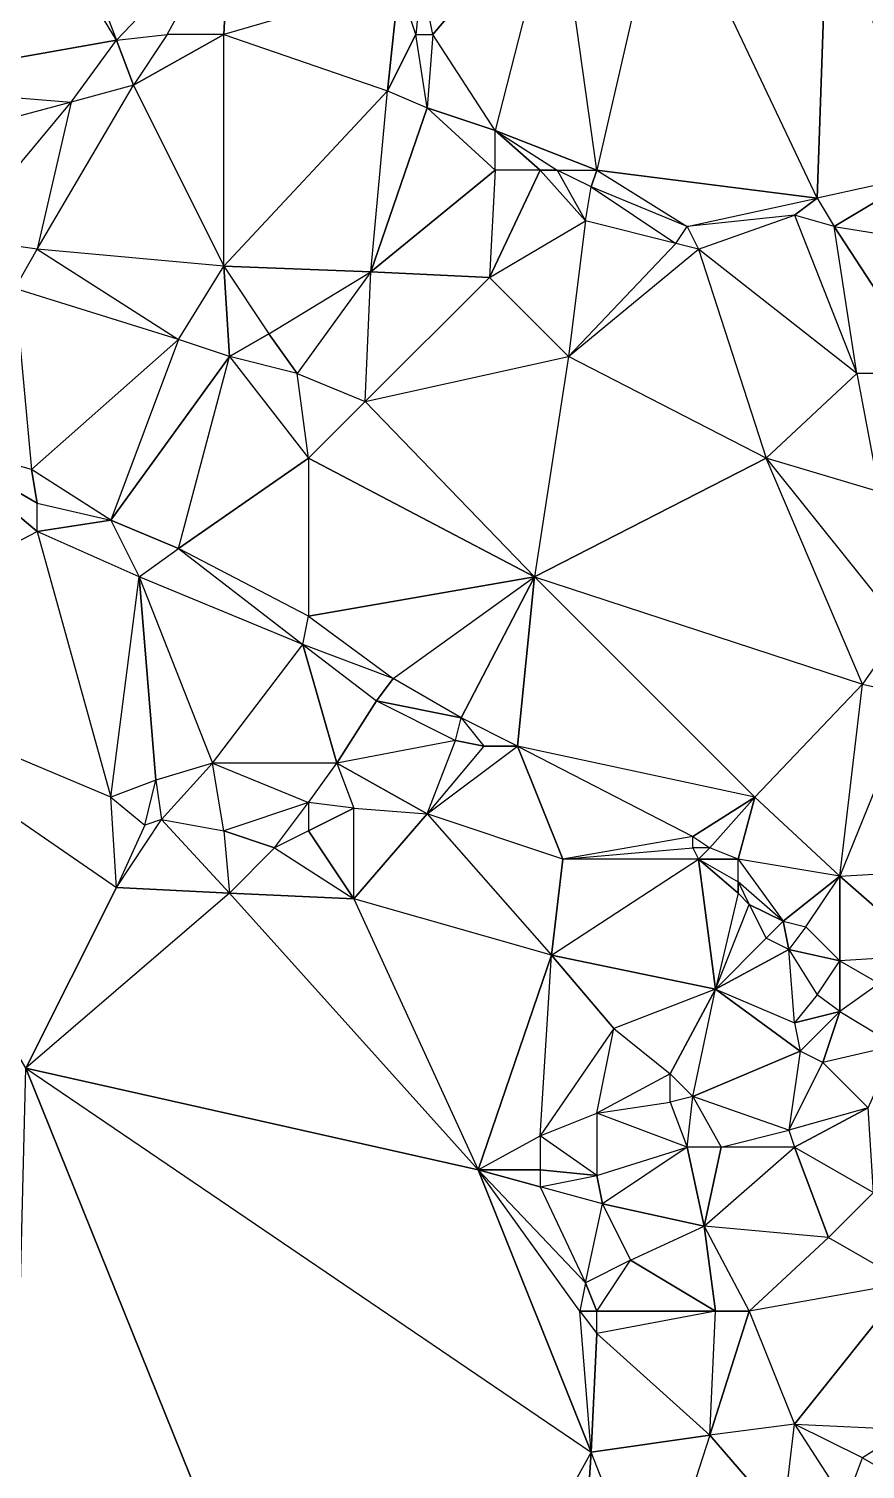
# Model space of a CAD drawing. Header units: millimetres. Extents: x 177476 to 180258, y 742892 to 746240.
# Drawn here: x 179350 to 179794, y 743842 to 744608 of the extents above; entities that cross this region are included whole.
import ezdxf

# ---------------------------------------------------------------- set-up
doc = ezdxf.new("R2010")
doc.units = ezdxf.units.MM
doc.layers.add('face', color=7, linetype='Continuous')

msp = doc.modelspace()

# ---------------------------------------------------------------- linework, layer by layer
at = {"layer": 'face'}
for points in [[(179345.5, 744733.5, 238.03), (179396.5, 744601.5, 237.56), (179321.5, 744724.5, 242.1), (179345.5, 744733.5, 238.03)], [(179456.5, 744664.5, 235.77), (179345.5, 744733.5, 238.03), (179396.5, 744601.5, 237.56), (179456.5, 744664.5, 235.77)], [(179396.5, 744601.5, 237.56), (179321.5, 744724.5, 242.1), (179261.5, 744577.5, 237.21), (179396.5, 744601.5, 237.56)], [(179774.5, 744691.5, 233.45), (179768.5, 744517.5, 226.24), (179687.5, 744688.5, 233.83), (179774.5, 744691.5, 233.45)], [(179774.5, 744691.5, 233.45), (179822.5, 744529.5, 225.35), (179768.5, 744517.5, 226.24), (179774.5, 744691.5, 233.45)], [(179774.5, 744691.5, 233.45), (179963.5, 744613.5, 225.98), (179822.5, 744529.5, 225.35), (179774.5, 744691.5, 233.45)], [(179630.5, 744682.5, 228), (179564.5, 744604.5, 226.11), (179558.5, 744634.5, 226.1), (179630.5, 744682.5, 228)], [(179630.5, 744682.5, 228), (179597.5, 744553.5, 226.21), (179564.5, 744604.5, 226.11), (179630.5, 744682.5, 228)], [(179651.5, 744532.5, 226.1), (179630.5, 744682.5, 228), (179597.5, 744553.5, 226.21), (179651.5, 744532.5, 226.1)], [(179687.5, 744688.5, 233.83), (179651.5, 744532.5, 226.1), (179630.5, 744682.5, 228), (179687.5, 744688.5, 233.83)], [(179768.5, 744517.5, 226.24), (179687.5, 744688.5, 233.83), (179651.5, 744532.5, 226.1), (179768.5, 744517.5, 226.24)], [(179456.5, 744664.5, 235.77), (179396.5, 744601.5, 237.56), (179423.5, 744604.5, 230.99), (179456.5, 744664.5, 235.77)], [(179456.5, 744664.5, 235.77), (179453.5, 744604.5, 230.5), (179423.5, 744604.5, 230.99), (179456.5, 744664.5, 235.77)], [(179456.5, 744664.5, 235.77), (179546.5, 744631.5, 231.14), (179453.5, 744604.5, 230.5), (179456.5, 744664.5, 235.77)], [(179546.5, 744631.5, 231.14), (179453.5, 744604.5, 230.5), (179540.5, 744574.5, 230.9), (179546.5, 744631.5, 231.14)], [(179555.5, 744604.5, 232.36), (179546.5, 744631.5, 231.14), (179540.5, 744574.5, 230.9), (179555.5, 744604.5, 232.36)], [(179558.5, 744634.5, 226.1), (179555.5, 744604.5, 232.36), (179546.5, 744631.5, 231.14), (179558.5, 744634.5, 226.1)], [(179564.5, 744604.5, 226.11), (179558.5, 744634.5, 226.1), (179555.5, 744604.5, 232.36), (179564.5, 744604.5, 226.11)], [(179396.5, 744601.5, 237.56), (179261.5, 744577.5, 237.21), (179372.5, 744568.5, 234.75), (179396.5, 744601.5, 237.56)], [(179396.5, 744601.5, 237.56), (179405.5, 744577.5, 231.16), (179372.5, 744568.5, 234.75), (179396.5, 744601.5, 237.56)], [(179396.5, 744601.5, 237.56), (179423.5, 744604.5, 230.99), (179405.5, 744577.5, 231.16), (179396.5, 744601.5, 237.56)], [(179453.5, 744604.5, 230.5), (179423.5, 744604.5, 230.99), (179405.5, 744577.5, 231.16), (179453.5, 744604.5, 230.5)], [(179453.5, 744604.5, 230.5), (179405.5, 744577.5, 231.16), (179453.5, 744481.5, 230.7), (179453.5, 744604.5, 230.5)], [(179453.5, 744604.5, 230.5), (179540.5, 744574.5, 230.9), (179453.5, 744481.5, 230.7), (179453.5, 744604.5, 230.5)], [(179561.5, 744565.5, 235.2), (179555.5, 744604.5, 232.36), (179540.5, 744574.5, 230.9), (179561.5, 744565.5, 235.2)], [(179564.5, 744604.5, 226.11), (179561.5, 744565.5, 235.2), (179555.5, 744604.5, 232.36), (179564.5, 744604.5, 226.11)], [(179597.5, 744553.5, 226.21), (179564.5, 744604.5, 226.11), (179561.5, 744565.5, 235.2), (179597.5, 744553.5, 226.21)], [(179261.5, 744577.5, 237.21), (179372.5, 744568.5, 234.75), (179282.5, 744544.5, 232.1), (179261.5, 744577.5, 237.21)], [(179405.5, 744577.5, 231.16), (179372.5, 744568.5, 234.75), (179354.5, 744490.5, 230.6), (179405.5, 744577.5, 231.16)], [(179405.5, 744577.5, 231.16), (179453.5, 744481.5, 230.7), (179354.5, 744490.5, 230.6), (179405.5, 744577.5, 231.16)], [(179531.5, 744478.5, 230.74), (179540.5, 744574.5, 230.9), (179453.5, 744481.5, 230.7), (179531.5, 744478.5, 230.74)], [(179561.5, 744565.5, 235.2), (179531.5, 744478.5, 230.74), (179540.5, 744574.5, 230.9), (179561.5, 744565.5, 235.2)], [(179372.5, 744568.5, 234.75), (179282.5, 744544.5, 232.1), (179312.5, 744496.5, 232.38), (179372.5, 744568.5, 234.75)], [(179372.5, 744568.5, 234.75), (179354.5, 744490.5, 230.6), (179312.5, 744496.5, 232.38), (179372.5, 744568.5, 234.75)], [(179561.5, 744565.5, 235.2), (179597.5, 744532.5, 239.2), (179531.5, 744478.5, 230.74), (179561.5, 744565.5, 235.2)], [(179597.5, 744553.5, 226.21), (179561.5, 744565.5, 235.2), (179597.5, 744532.5, 239.2), (179597.5, 744553.5, 226.21)], [(179651.5, 744532.5, 226.1), (179597.5, 744553.5, 226.21), (179630.5, 744532.5, 226.28), (179651.5, 744532.5, 226.1)], [(179597.5, 744553.5, 226.21), (179630.5, 744532.5, 226.28), (179621.5, 744532.5, 235.43), (179597.5, 744553.5, 226.21)], [(179597.5, 744553.5, 226.21), (179621.5, 744532.5, 235.43), (179597.5, 744532.5, 239.2), (179597.5, 744553.5, 226.21)], [(179597.5, 744532.5, 239.2), (179594.5, 744475.5, 239.43), (179531.5, 744478.5, 230.74), (179597.5, 744532.5, 239.2)], [(179645.5, 744505.5, 238.65), (179621.5, 744532.5, 235.43), (179594.5, 744475.5, 239.43), (179645.5, 744505.5, 238.65)], [(179621.5, 744532.5, 235.43), (179597.5, 744532.5, 239.2), (179594.5, 744475.5, 239.43), (179621.5, 744532.5, 235.43)], [(179630.5, 744532.5, 226.28), (179645.5, 744505.5, 238.65), (179621.5, 744532.5, 235.43), (179630.5, 744532.5, 226.28)], [(179651.5, 744532.5, 226.1), (179648.5, 744523.5, 226.1), (179630.5, 744532.5, 226.28), (179651.5, 744532.5, 226.1)], [(179648.5, 744523.5, 226.1), (179630.5, 744532.5, 226.28), (179645.5, 744505.5, 238.65), (179648.5, 744523.5, 226.1)], [(179651.5, 744532.5, 226.1), (179699.5, 744502.5, 226.77), (179648.5, 744523.5, 226.1), (179651.5, 744532.5, 226.1)], [(179768.5, 744517.5, 226.24), (179651.5, 744532.5, 226.1), (179699.5, 744502.5, 226.77), (179768.5, 744517.5, 226.24)], [(179822.5, 744529.5, 225.35), (179768.5, 744517.5, 226.24), (179777.5, 744502.5, 230.37), (179822.5, 744529.5, 225.35)], [(179822.5, 744529.5, 225.35), (179777.5, 744502.5, 230.37), (179852.5, 744490.5, 229.6), (179822.5, 744529.5, 225.35)], [(179648.5, 744523.5, 226.1), (179693.5, 744493.5, 238.08), (179645.5, 744505.5, 238.65), (179648.5, 744523.5, 226.1)], [(179699.5, 744502.5, 226.77), (179648.5, 744523.5, 226.1), (179693.5, 744493.5, 238.08), (179699.5, 744502.5, 226.77)], [(179768.5, 744517.5, 226.24), (179756.5, 744508.5, 233.43), (179699.5, 744502.5, 226.77), (179768.5, 744517.5, 226.24)], [(179768.5, 744517.5, 226.24), (179777.5, 744502.5, 230.37), (179756.5, 744508.5, 233.43), (179768.5, 744517.5, 226.24)], [(179756.5, 744508.5, 233.43), (179699.5, 744502.5, 226.77), (179705.5, 744490.5, 238.22), (179756.5, 744508.5, 233.43)], [(179756.5, 744508.5, 233.43), (179789.5, 744424.5, 232.76), (179705.5, 744490.5, 238.22), (179756.5, 744508.5, 233.43)], [(179777.5, 744502.5, 230.37), (179756.5, 744508.5, 233.43), (179789.5, 744424.5, 232.76), (179777.5, 744502.5, 230.37)], [(179645.5, 744505.5, 238.65), (179636.5, 744433.5, 238.38), (179594.5, 744475.5, 239.43), (179645.5, 744505.5, 238.65)], [(179693.5, 744493.5, 238.08), (179645.5, 744505.5, 238.65), (179636.5, 744433.5, 238.38), (179693.5, 744493.5, 238.08)], [(179699.5, 744502.5, 226.77), (179705.5, 744490.5, 238.22), (179693.5, 744493.5, 238.08), (179699.5, 744502.5, 226.77)], [(179777.5, 744502.5, 230.37), (179852.5, 744490.5, 229.6), (179828.5, 744424.5, 225.94), (179777.5, 744502.5, 230.37)], [(179777.5, 744502.5, 230.37), (179828.5, 744424.5, 225.94), (179789.5, 744424.5, 232.76), (179777.5, 744502.5, 230.37)], [(179354.5, 744490.5, 230.6), (179312.5, 744496.5, 232.38), (179342.5, 744469.5, 226), (179354.5, 744490.5, 230.6)], [(179354.5, 744490.5, 230.6), (179429.5, 744442.5, 229.19), (179342.5, 744469.5, 226), (179354.5, 744490.5, 230.6)], [(179453.5, 744481.5, 230.7), (179354.5, 744490.5, 230.6), (179429.5, 744442.5, 229.19), (179453.5, 744481.5, 230.7)], [(179705.5, 744490.5, 238.22), (179693.5, 744493.5, 238.08), (179636.5, 744433.5, 238.38), (179705.5, 744490.5, 238.22)], [(179705.5, 744490.5, 238.22), (179741.5, 744379.5, 231.47), (179636.5, 744433.5, 238.38), (179705.5, 744490.5, 238.22)], [(179789.5, 744424.5, 232.76), (179705.5, 744490.5, 238.22), (179741.5, 744379.5, 231.47), (179789.5, 744424.5, 232.76)], [(179453.5, 744481.5, 230.7), (179456.5, 744433.5, 226), (179429.5, 744442.5, 229.19), (179453.5, 744481.5, 230.7)], [(179531.5, 744478.5, 230.74), (179453.5, 744481.5, 230.7), (179477.5, 744445.5, 229.51), (179531.5, 744478.5, 230.74)], [(179453.5, 744481.5, 230.7), (179477.5, 744445.5, 229.51), (179456.5, 744433.5, 226), (179453.5, 744481.5, 230.7)], [(179531.5, 744478.5, 230.74), (179492.5, 744424.5, 234.18), (179477.5, 744445.5, 229.51), (179531.5, 744478.5, 230.74)], [(179528.5, 744409.5, 233.56), (179531.5, 744478.5, 230.74), (179492.5, 744424.5, 234.18), (179528.5, 744409.5, 233.56)], [(179594.5, 744475.5, 239.43), (179528.5, 744409.5, 233.56), (179531.5, 744478.5, 230.74), (179594.5, 744475.5, 239.43)], [(179636.5, 744433.5, 238.38), (179594.5, 744475.5, 239.43), (179528.5, 744409.5, 233.56), (179636.5, 744433.5, 238.38)], [(179342.5, 744469.5, 226), (179351.5, 744373.5, 226), (179297.5, 744388.5, 228.76), (179342.5, 744469.5, 226)], [(179429.5, 744442.5, 229.19), (179342.5, 744469.5, 226), (179351.5, 744373.5, 226), (179429.5, 744442.5, 229.19)], [(179492.5, 744424.5, 234.18), (179456.5, 744433.5, 226), (179477.5, 744445.5, 229.51), (179492.5, 744424.5, 234.18)], [(179429.5, 744442.5, 229.19), (179393.5, 744346.5, 226), (179351.5, 744373.5, 226), (179429.5, 744442.5, 229.19)], [(179456.5, 744433.5, 226), (179429.5, 744442.5, 229.19), (179393.5, 744346.5, 226), (179456.5, 744433.5, 226)], [(179429.5, 744331.5, 226), (179456.5, 744433.5, 226), (179393.5, 744346.5, 226), (179429.5, 744331.5, 226)], [(179498.5, 744379.5, 226), (179429.5, 744331.5, 226), (179456.5, 744433.5, 226), (179498.5, 744379.5, 226)], [(179498.5, 744379.5, 226), (179492.5, 744424.5, 234.18), (179456.5, 744433.5, 226), (179498.5, 744379.5, 226)], [(179636.5, 744433.5, 238.38), (179618.5, 744316.5, 226), (179528.5, 744409.5, 233.56), (179636.5, 744433.5, 238.38)], [(179741.5, 744379.5, 231.47), (179636.5, 744433.5, 238.38), (179618.5, 744316.5, 226), (179741.5, 744379.5, 231.47)], [(179528.5, 744409.5, 233.56), (179498.5, 744379.5, 226), (179492.5, 744424.5, 234.18), (179528.5, 744409.5, 233.56)], [(179789.5, 744424.5, 232.76), (179801.5, 744361.5, 225.99), (179741.5, 744379.5, 231.47), (179789.5, 744424.5, 232.76)], [(179828.5, 744424.5, 225.94), (179789.5, 744424.5, 232.76), (179801.5, 744361.5, 225.99), (179828.5, 744424.5, 225.94)], [(179618.5, 744316.5, 226), (179528.5, 744409.5, 233.56), (179498.5, 744379.5, 226), (179618.5, 744316.5, 226)], [(179354.5, 744340.5, 234.44), (179297.5, 744388.5, 228.76), (179222.5, 744271.5, 236.4), (179354.5, 744340.5, 234.44)], [(179351.5, 744373.5, 226), (179297.5, 744388.5, 228.76), (179354.5, 744355.5, 233.37), (179351.5, 744373.5, 226)], [(179354.5, 744340.5, 234.44), (179354.5, 744355.5, 233.37), (179297.5, 744388.5, 228.76), (179354.5, 744340.5, 234.44)], [(179498.5, 744379.5, 226), (179498.5, 744295.5, 226), (179429.5, 744331.5, 226), (179498.5, 744379.5, 226)], [(179618.5, 744316.5, 226), (179498.5, 744379.5, 226), (179498.5, 744295.5, 226), (179618.5, 744316.5, 226)], [(179741.5, 744379.5, 231.47), (179618.5, 744316.5, 226), (179792.5, 744259.5, 231.21), (179741.5, 744379.5, 231.47)], [(179801.5, 744361.5, 225.99), (179741.5, 744379.5, 231.47), (179813.5, 744289.5, 226.05), (179801.5, 744361.5, 225.99)], [(179741.5, 744379.5, 231.47), (179813.5, 744289.5, 226.05), (179792.5, 744259.5, 231.21), (179741.5, 744379.5, 231.47)], [(179393.5, 744346.5, 226), (179351.5, 744373.5, 226), (179354.5, 744355.5, 233.37), (179393.5, 744346.5, 226)], [(179393.5, 744346.5, 226), (179354.5, 744340.5, 234.44), (179354.5, 744355.5, 233.37), (179393.5, 744346.5, 226)], [(179393.5, 744346.5, 226), (179408.5, 744316.5, 233.75), (179354.5, 744340.5, 234.44), (179393.5, 744346.5, 226)], [(179429.5, 744331.5, 226), (179393.5, 744346.5, 226), (179408.5, 744316.5, 233.75), (179429.5, 744331.5, 226)], [(179354.5, 744340.5, 234.44), (179393.5, 744199.5, 233.66), (179222.5, 744271.5, 236.4), (179354.5, 744340.5, 234.44)], [(179408.5, 744316.5, 233.75), (179354.5, 744340.5, 234.44), (179393.5, 744199.5, 233.66), (179408.5, 744316.5, 233.75)], [(179429.5, 744331.5, 226), (179495.5, 744280.5, 233.12), (179408.5, 744316.5, 233.75), (179429.5, 744331.5, 226)], [(179498.5, 744295.5, 226), (179429.5, 744331.5, 226), (179495.5, 744280.5, 233.12), (179498.5, 744295.5, 226)], [(179408.5, 744316.5, 233.75), (179417.5, 744208.5, 241.59), (179393.5, 744199.5, 233.66), (179408.5, 744316.5, 233.75)], [(179495.5, 744280.5, 233.12), (179408.5, 744316.5, 233.75), (179447.5, 744217.5, 241.57), (179495.5, 744280.5, 233.12)], [(179408.5, 744316.5, 233.75), (179447.5, 744217.5, 241.57), (179417.5, 744208.5, 241.59), (179408.5, 744316.5, 233.75)], [(179618.5, 744316.5, 226), (179498.5, 744295.5, 226), (179543.5, 744262.5, 226), (179618.5, 744316.5, 226)], [(179618.5, 744316.5, 226), (179579.5, 744241.5, 226.06), (179543.5, 744262.5, 226), (179618.5, 744316.5, 226)], [(179618.5, 744316.5, 226), (179609.5, 744226.5, 229.12), (179579.5, 744241.5, 226.06), (179618.5, 744316.5, 226)], [(179618.5, 744316.5, 226), (179735.5, 744199.5, 226), (179609.5, 744226.5, 229.12), (179618.5, 744316.5, 226)], [(179618.5, 744316.5, 226), (179792.5, 744259.5, 231.21), (179735.5, 744199.5, 226), (179618.5, 744316.5, 226)], [(179498.5, 744295.5, 226), (179543.5, 744262.5, 226), (179495.5, 744280.5, 233.12), (179498.5, 744295.5, 226)], [(179813.5, 744289.5, 226.05), (179792.5, 744259.5, 231.21), (179819.5, 744253.5, 231.71), (179813.5, 744289.5, 226.05)], [(179495.5, 744280.5, 233.12), (179513.5, 744217.5, 234), (179447.5, 744217.5, 241.57), (179495.5, 744280.5, 233.12)], [(179543.5, 744262.5, 226), (179495.5, 744280.5, 233.12), (179534.5, 744250.5, 232.91), (179543.5, 744262.5, 226)], [(179495.5, 744280.5, 233.12), (179534.5, 744250.5, 232.91), (179513.5, 744217.5, 234), (179495.5, 744280.5, 233.12)], [(179393.5, 744199.5, 233.66), (179222.5, 744271.5, 236.4), (179396.5, 744151.5, 233.03), (179393.5, 744199.5, 233.66)], [(179222.5, 744271.5, 236.4), (179396.5, 744151.5, 233.03), (179348.5, 744055.5, 231.78), (179222.5, 744271.5, 236.4)], [(179579.5, 744241.5, 226.06), (179543.5, 744262.5, 226), (179534.5, 744250.5, 232.91), (179579.5, 744241.5, 226.06)], [(179792.5, 744259.5, 231.21), (179735.5, 744199.5, 226), (179780.5, 744157.5, 226), (179792.5, 744259.5, 231.21)], [(179792.5, 744259.5, 231.21), (179819.5, 744253.5, 231.71), (179780.5, 744157.5, 226), (179792.5, 744259.5, 231.21)], [(179819.5, 744253.5, 231.71), (179780.5, 744157.5, 226), (179831.5, 744160.5, 230.42), (179819.5, 744253.5, 231.71)], [(179534.5, 744250.5, 232.91), (179576.5, 744229.5, 231.13), (179513.5, 744217.5, 234), (179534.5, 744250.5, 232.91)], [(179579.5, 744241.5, 226.06), (179534.5, 744250.5, 232.91), (179576.5, 744229.5, 231.13), (179579.5, 744241.5, 226.06)], [(179579.5, 744241.5, 226.06), (179591.5, 744226.5, 226.83), (179576.5, 744229.5, 231.13), (179579.5, 744241.5, 226.06)], [(179609.5, 744226.5, 229.12), (179579.5, 744241.5, 226.06), (179591.5, 744226.5, 226.83), (179609.5, 744226.5, 229.12)], [(179561.5, 744190.5, 233.36), (179576.5, 744229.5, 231.13), (179513.5, 744217.5, 234), (179561.5, 744190.5, 233.36)], [(179591.5, 744226.5, 226.83), (179561.5, 744190.5, 233.36), (179576.5, 744229.5, 231.13), (179591.5, 744226.5, 226.83)], [(179609.5, 744226.5, 229.12), (179591.5, 744226.5, 226.83), (179561.5, 744190.5, 233.36), (179609.5, 744226.5, 229.12)], [(179609.5, 744226.5, 229.12), (179633.5, 744166.5, 228.83), (179561.5, 744190.5, 233.36), (179609.5, 744226.5, 229.12)], [(179735.5, 744199.5, 226), (179609.5, 744226.5, 229.12), (179702.5, 744178.5, 226), (179735.5, 744199.5, 226)], [(179609.5, 744226.5, 229.12), (179702.5, 744178.5, 226), (179633.5, 744166.5, 228.83), (179609.5, 744226.5, 229.12)], [(179447.5, 744217.5, 241.57), (179417.5, 744208.5, 241.59), (179420.5, 744187.5, 240.68), (179447.5, 744217.5, 241.57)], [(179447.5, 744217.5, 241.57), (179420.5, 744187.5, 240.68), (179453.5, 744181.5, 241.27), (179447.5, 744217.5, 241.57)], [(179513.5, 744217.5, 234), (179447.5, 744217.5, 241.57), (179498.5, 744196.5, 240.93), (179513.5, 744217.5, 234)], [(179447.5, 744217.5, 241.57), (179498.5, 744196.5, 240.93), (179453.5, 744181.5, 241.27), (179447.5, 744217.5, 241.57)], [(179513.5, 744217.5, 234), (179522.5, 744193.5, 233.77), (179498.5, 744196.5, 240.93), (179513.5, 744217.5, 234)], [(179561.5, 744190.5, 233.36), (179513.5, 744217.5, 234), (179522.5, 744193.5, 233.77), (179561.5, 744190.5, 233.36)], [(179417.5, 744208.5, 241.59), (179393.5, 744199.5, 233.66), (179411.5, 744184.5, 238.55), (179417.5, 744208.5, 241.59)], [(179417.5, 744208.5, 241.59), (179420.5, 744187.5, 240.68), (179411.5, 744184.5, 238.55), (179417.5, 744208.5, 241.59)], [(179393.5, 744199.5, 233.66), (179411.5, 744184.5, 238.55), (179396.5, 744151.5, 233.03), (179393.5, 744199.5, 233.66)], [(179498.5, 744196.5, 240.93), (179453.5, 744181.5, 241.27), (179480.5, 744172.5, 240.96), (179498.5, 744196.5, 240.93)], [(179498.5, 744196.5, 240.93), (179498.5, 744181.5, 241.04), (179480.5, 744172.5, 240.96), (179498.5, 744196.5, 240.93)], [(179522.5, 744193.5, 233.77), (179498.5, 744196.5, 240.93), (179498.5, 744181.5, 241.04), (179522.5, 744193.5, 233.77)], [(179522.5, 744145.5, 233.11), (179522.5, 744193.5, 233.77), (179498.5, 744181.5, 241.04), (179522.5, 744145.5, 233.11)], [(179561.5, 744190.5, 233.36), (179522.5, 744145.5, 233.11), (179522.5, 744193.5, 233.77), (179561.5, 744190.5, 233.36)], [(179735.5, 744199.5, 226), (179702.5, 744178.5, 226), (179711.5, 744172.5, 226.31), (179735.5, 744199.5, 226)], [(179735.5, 744199.5, 226), (179726.5, 744166.5, 226), (179711.5, 744172.5, 226.31), (179735.5, 744199.5, 226)], [(179735.5, 744199.5, 226), (179780.5, 744157.5, 226), (179726.5, 744166.5, 226), (179735.5, 744199.5, 226)], [(179420.5, 744187.5, 240.68), (179411.5, 744184.5, 238.55), (179396.5, 744151.5, 233.03), (179420.5, 744187.5, 240.68)], [(179420.5, 744187.5, 240.68), (179456.5, 744148.5, 233.16), (179396.5, 744151.5, 233.03), (179420.5, 744187.5, 240.68)], [(179420.5, 744187.5, 240.68), (179453.5, 744181.5, 241.27), (179456.5, 744148.5, 233.16), (179420.5, 744187.5, 240.68)], [(179561.5, 744190.5, 233.36), (179627.5, 744115.5, 234.68), (179522.5, 744145.5, 233.11), (179561.5, 744190.5, 233.36)], [(179633.5, 744166.5, 228.83), (179561.5, 744190.5, 233.36), (179627.5, 744115.5, 234.68), (179633.5, 744166.5, 228.83)], [(179456.5, 744148.5, 233.16), (179480.5, 744172.5, 240.96), (179453.5, 744181.5, 241.27), (179456.5, 744148.5, 233.16)], [(179522.5, 744145.5, 233.11), (179498.5, 744181.5, 241.04), (179480.5, 744172.5, 240.96), (179522.5, 744145.5, 233.11)], [(179702.5, 744178.5, 226), (179633.5, 744166.5, 228.83), (179702.5, 744172.5, 230.36), (179702.5, 744178.5, 226)], [(179702.5, 744178.5, 226), (179711.5, 744172.5, 226.31), (179702.5, 744172.5, 230.36), (179702.5, 744178.5, 226)], [(179522.5, 744145.5, 233.11), (179456.5, 744148.5, 233.16), (179480.5, 744172.5, 240.96), (179522.5, 744145.5, 233.11)], [(179633.5, 744166.5, 228.83), (179702.5, 744172.5, 230.36), (179705.5, 744166.5, 230.73), (179633.5, 744166.5, 228.83)], [(179711.5, 744172.5, 226.31), (179702.5, 744172.5, 230.36), (179705.5, 744166.5, 230.73), (179711.5, 744172.5, 226.31)], [(179726.5, 744166.5, 226), (179711.5, 744172.5, 226.31), (179705.5, 744166.5, 230.73), (179726.5, 744166.5, 226)], [(179633.5, 744166.5, 228.83), (179627.5, 744115.5, 234.68), (179705.5, 744166.5, 230.73), (179633.5, 744166.5, 228.83)], [(179627.5, 744115.5, 234.68), (179705.5, 744166.5, 230.73), (179714.5, 744097.5, 246.07), (179627.5, 744115.5, 234.68)], [(179726.5, 744166.5, 226), (179705.5, 744166.5, 230.73), (179726.5, 744154.5, 234.45), (179726.5, 744166.5, 226)], [(179705.5, 744166.5, 230.73), (179726.5, 744154.5, 234.45), (179726.5, 744148.5, 235.86), (179705.5, 744166.5, 230.73)], [(179705.5, 744166.5, 230.73), (179726.5, 744148.5, 235.86), (179714.5, 744097.5, 246.07), (179705.5, 744166.5, 230.73)], [(179780.5, 744157.5, 226), (179726.5, 744166.5, 226), (179750.5, 744133.5, 229.84), (179780.5, 744157.5, 226)], [(179726.5, 744166.5, 226), (179750.5, 744133.5, 229.84), (179726.5, 744154.5, 234.45), (179726.5, 744166.5, 226)], [(179750.5, 744133.5, 229.84), (179726.5, 744154.5, 234.45), (179732.5, 744142.5, 233.2), (179750.5, 744133.5, 229.84)], [(179726.5, 744154.5, 234.45), (179732.5, 744142.5, 233.2), (179726.5, 744148.5, 235.86), (179726.5, 744154.5, 234.45)], [(179780.5, 744157.5, 226), (179750.5, 744133.5, 229.84), (179762.5, 744130.5, 226), (179780.5, 744157.5, 226)], [(179780.5, 744157.5, 226), (179780.5, 744112.5, 226), (179762.5, 744130.5, 226), (179780.5, 744157.5, 226)], [(179780.5, 744157.5, 226), (179831.5, 744160.5, 230.42), (179828.5, 744115.5, 225.37), (179780.5, 744157.5, 226)], [(179780.5, 744157.5, 226), (179828.5, 744115.5, 225.37), (179780.5, 744112.5, 226), (179780.5, 744157.5, 226)], [(179456.5, 744148.5, 233.16), (179348.5, 744055.5, 231.78), (179396.5, 744151.5, 233.03), (179456.5, 744148.5, 233.16)], [(179588.5, 744001.5, 232.8), (179456.5, 744148.5, 233.16), (179348.5, 744055.5, 231.78), (179588.5, 744001.5, 232.8)], [(179522.5, 744145.5, 233.11), (179588.5, 744001.5, 232.8), (179456.5, 744148.5, 233.16), (179522.5, 744145.5, 233.11)], [(179732.5, 744142.5, 233.2), (179726.5, 744148.5, 235.86), (179714.5, 744097.5, 246.07), (179732.5, 744142.5, 233.2)], [(179627.5, 744115.5, 234.68), (179522.5, 744145.5, 233.11), (179588.5, 744001.5, 232.8), (179627.5, 744115.5, 234.68)], [(179732.5, 744142.5, 233.2), (179741.5, 744124.5, 239.38), (179714.5, 744097.5, 246.07), (179732.5, 744142.5, 233.2)], [(179750.5, 744133.5, 229.84), (179732.5, 744142.5, 233.2), (179741.5, 744124.5, 239.38), (179750.5, 744133.5, 229.84)], [(179750.5, 744133.5, 229.84), (179753.5, 744118.5, 240.38), (179741.5, 744124.5, 239.38), (179750.5, 744133.5, 229.84)], [(179750.5, 744133.5, 229.84), (179762.5, 744130.5, 226), (179753.5, 744118.5, 240.38), (179750.5, 744133.5, 229.84)], [(179753.5, 744118.5, 240.38), (179741.5, 744124.5, 239.38), (179714.5, 744097.5, 246.07), (179753.5, 744118.5, 240.38)], [(179780.5, 744112.5, 226), (179762.5, 744130.5, 226), (179753.5, 744118.5, 240.38), (179780.5, 744112.5, 226)], [(179627.5, 744115.5, 234.68), (179588.5, 744001.5, 232.8), (179621.5, 744019.5, 233.89), (179627.5, 744115.5, 234.68)], [(179627.5, 744115.5, 234.68), (179660.5, 744076.5, 243.08), (179621.5, 744019.5, 233.89), (179627.5, 744115.5, 234.68)], [(179627.5, 744115.5, 234.68), (179714.5, 744097.5, 246.07), (179660.5, 744076.5, 243.08), (179627.5, 744115.5, 234.68)], [(179753.5, 744118.5, 240.38), (179714.5, 744097.5, 246.07), (179756.5, 744079.5, 254.24), (179753.5, 744118.5, 240.38)], [(179780.5, 744112.5, 226), (179753.5, 744118.5, 240.38), (179768.5, 744094.5, 249.38), (179780.5, 744112.5, 226)], [(179753.5, 744118.5, 240.38), (179768.5, 744094.5, 249.38), (179756.5, 744079.5, 254.24), (179753.5, 744118.5, 240.38)], [(179828.5, 744115.5, 225.37), (179780.5, 744112.5, 226), (179801.5, 744100.5, 226), (179828.5, 744115.5, 225.37)], [(179780.5, 744112.5, 226), (179780.5, 744085.5, 251.01), (179768.5, 744094.5, 249.38), (179780.5, 744112.5, 226)], [(179780.5, 744112.5, 226), (179801.5, 744100.5, 226), (179780.5, 744085.5, 251.01), (179780.5, 744112.5, 226)], [(179801.5, 744100.5, 226), (179780.5, 744085.5, 251.01), (179810.5, 744067.5, 248.7), (179801.5, 744100.5, 226)], [(179714.5, 744097.5, 246.07), (179660.5, 744076.5, 243.08), (179690.5, 744052.5, 243.53), (179714.5, 744097.5, 246.07)], [(179714.5, 744097.5, 246.07), (179690.5, 744052.5, 243.53), (179702.5, 744040.5, 248.24), (179714.5, 744097.5, 246.07)], [(179714.5, 744097.5, 246.07), (179759.5, 744064.5, 257.87), (179702.5, 744040.5, 248.24), (179714.5, 744097.5, 246.07)], [(179714.5, 744097.5, 246.07), (179756.5, 744079.5, 254.24), (179759.5, 744064.5, 257.87), (179714.5, 744097.5, 246.07)], [(179780.5, 744085.5, 251.01), (179768.5, 744094.5, 249.38), (179756.5, 744079.5, 254.24), (179780.5, 744085.5, 251.01)], [(179780.5, 744085.5, 251.01), (179756.5, 744079.5, 254.24), (179759.5, 744064.5, 257.87), (179780.5, 744085.5, 251.01)], [(179780.5, 744085.5, 251.01), (179771.5, 744058.5, 260.55), (179759.5, 744064.5, 257.87), (179780.5, 744085.5, 251.01)], [(179780.5, 744085.5, 251.01), (179810.5, 744067.5, 248.7), (179771.5, 744058.5, 260.55), (179780.5, 744085.5, 251.01)], [(179660.5, 744076.5, 243.08), (179621.5, 744019.5, 233.89), (179651.5, 744031.5, 243.35), (179660.5, 744076.5, 243.08)], [(179660.5, 744076.5, 243.08), (179690.5, 744052.5, 243.53), (179651.5, 744031.5, 243.35), (179660.5, 744076.5, 243.08)], [(179759.5, 744064.5, 257.87), (179753.5, 744022.5, 259.67), (179702.5, 744040.5, 248.24), (179759.5, 744064.5, 257.87)], [(179771.5, 744058.5, 260.55), (179759.5, 744064.5, 257.87), (179753.5, 744022.5, 259.67), (179771.5, 744058.5, 260.55)], [(179810.5, 744067.5, 248.7), (179771.5, 744058.5, 260.55), (179795.5, 744034.5, 261.77), (179810.5, 744067.5, 248.7)], [(179348.5, 744055.5, 231.78), (179522.5, 743623.5, 232.61), (179336.5, 743575.5, 233.87), (179348.5, 744055.5, 231.78)], [(179588.5, 744001.5, 232.8), (179348.5, 744055.5, 231.78), (179648.5, 743851.5, 234), (179588.5, 744001.5, 232.8)], [(179348.5, 744055.5, 231.78), (179648.5, 743851.5, 234), (179522.5, 743623.5, 232.61), (179348.5, 744055.5, 231.78)], [(179771.5, 744058.5, 260.55), (179795.5, 744034.5, 261.77), (179753.5, 744022.5, 259.67), (179771.5, 744058.5, 260.55)], [(179690.5, 744052.5, 243.53), (179651.5, 744031.5, 243.35), (179690.5, 744037.5, 243.59), (179690.5, 744052.5, 243.53)], [(179690.5, 744052.5, 243.53), (179702.5, 744040.5, 248.24), (179690.5, 744037.5, 243.59), (179690.5, 744052.5, 243.53)], [(179702.5, 744040.5, 248.24), (179690.5, 744037.5, 243.59), (179699.5, 744013.5, 243.97), (179702.5, 744040.5, 248.24)], [(179702.5, 744040.5, 248.24), (179717.5, 744013.5, 251.95), (179699.5, 744013.5, 243.97), (179702.5, 744040.5, 248.24)], [(179753.5, 744022.5, 259.67), (179702.5, 744040.5, 248.24), (179717.5, 744013.5, 251.95), (179753.5, 744022.5, 259.67)], [(179621.5, 744019.5, 233.89), (179651.5, 744031.5, 243.35), (179651.5, 743998.5, 243.34), (179621.5, 744019.5, 233.89)], [(179651.5, 744031.5, 243.35), (179690.5, 744037.5, 243.59), (179699.5, 744013.5, 243.97), (179651.5, 744031.5, 243.35)], [(179651.5, 744031.5, 243.35), (179651.5, 743998.5, 243.34), (179699.5, 744013.5, 243.97), (179651.5, 744031.5, 243.35)], [(179795.5, 744034.5, 261.77), (179753.5, 744022.5, 259.67), (179756.5, 744013.5, 256.14), (179795.5, 744034.5, 261.77)], [(179795.5, 744034.5, 261.77), (179756.5, 744013.5, 256.14), (179798.5, 743989.5, 260.21), (179795.5, 744034.5, 261.77)], [(179588.5, 744001.5, 232.8), (179621.5, 744019.5, 233.89), (179621.5, 744001.5, 233.84), (179588.5, 744001.5, 232.8)], [(179621.5, 744019.5, 233.89), (179621.5, 744001.5, 233.84), (179651.5, 743998.5, 243.34), (179621.5, 744019.5, 233.89)], [(179753.5, 744022.5, 259.67), (179756.5, 744013.5, 256.14), (179717.5, 744013.5, 251.95), (179753.5, 744022.5, 259.67)], [(179651.5, 743998.5, 243.34), (179699.5, 744013.5, 243.97), (179654.5, 743983.5, 243.61), (179651.5, 743998.5, 243.34)], [(179699.5, 744013.5, 243.97), (179654.5, 743983.5, 243.61), (179708.5, 743971.5, 243.83), (179699.5, 744013.5, 243.97)], [(179717.5, 744013.5, 251.95), (179699.5, 744013.5, 243.97), (179708.5, 743971.5, 243.83), (179717.5, 744013.5, 251.95)], [(179756.5, 744013.5, 256.14), (179717.5, 744013.5, 251.95), (179708.5, 743971.5, 243.83), (179756.5, 744013.5, 256.14)], [(179756.5, 744013.5, 256.14), (179774.5, 743965.5, 259.93), (179708.5, 743971.5, 243.83), (179756.5, 744013.5, 256.14)], [(179756.5, 744013.5, 256.14), (179798.5, 743989.5, 260.21), (179774.5, 743965.5, 259.93), (179756.5, 744013.5, 256.14)], [(179588.5, 744001.5, 232.8), (179621.5, 744001.5, 233.84), (179621.5, 743992.5, 233.81), (179588.5, 744001.5, 232.8)], [(179588.5, 744001.5, 232.8), (179621.5, 743992.5, 233.81), (179645.5, 743941.5, 236.03), (179588.5, 744001.5, 232.8)], [(179588.5, 744001.5, 232.8), (179648.5, 743851.5, 234), (179642.5, 743926.5, 237.75), (179588.5, 744001.5, 232.8)], [(179588.5, 744001.5, 232.8), (179645.5, 743941.5, 236.03), (179642.5, 743926.5, 237.75), (179588.5, 744001.5, 232.8)], [(179621.5, 744001.5, 233.84), (179621.5, 743992.5, 233.81), (179651.5, 743998.5, 243.34), (179621.5, 744001.5, 233.84)], [(179621.5, 743992.5, 233.81), (179651.5, 743998.5, 243.34), (179654.5, 743983.5, 243.61), (179621.5, 743992.5, 233.81)], [(179621.5, 743992.5, 233.81), (179645.5, 743941.5, 236.03), (179654.5, 743983.5, 243.61), (179621.5, 743992.5, 233.81)], [(179798.5, 743989.5, 260.21), (179774.5, 743965.5, 259.93), (179816.5, 743941.5, 269.47), (179798.5, 743989.5, 260.21)], [(179645.5, 743941.5, 236.03), (179654.5, 743983.5, 243.61), (179669.5, 743953.5, 243.17), (179645.5, 743941.5, 236.03)], [(179654.5, 743983.5, 243.61), (179669.5, 743953.5, 243.17), (179708.5, 743971.5, 243.83), (179654.5, 743983.5, 243.61)], [(179669.5, 743953.5, 243.17), (179708.5, 743971.5, 243.83), (179714.5, 743926.5, 244.35), (179669.5, 743953.5, 243.17)], [(179774.5, 743965.5, 259.93), (179708.5, 743971.5, 243.83), (179732.5, 743926.5, 250.23), (179774.5, 743965.5, 259.93)], [(179708.5, 743971.5, 243.83), (179732.5, 743926.5, 250.23), (179714.5, 743926.5, 244.35), (179708.5, 743971.5, 243.83)], [(179774.5, 743965.5, 259.93), (179816.5, 743941.5, 269.47), (179732.5, 743926.5, 250.23), (179774.5, 743965.5, 259.93)], [(179645.5, 743941.5, 236.03), (179651.5, 743926.5, 239.3), (179669.5, 743953.5, 243.17), (179645.5, 743941.5, 236.03)], [(179651.5, 743926.5, 239.3), (179669.5, 743953.5, 243.17), (179714.5, 743926.5, 244.35), (179651.5, 743926.5, 239.3)], [(179645.5, 743941.5, 236.03), (179642.5, 743926.5, 237.75), (179651.5, 743926.5, 239.3), (179645.5, 743941.5, 236.03)], [(179816.5, 743941.5, 269.47), (179732.5, 743926.5, 250.23), (179756.5, 743866.5, 246.37), (179816.5, 743941.5, 269.47)], [(179816.5, 743941.5, 269.47), (179756.5, 743866.5, 246.37), (179816.5, 743863.5, 265.59), (179816.5, 743941.5, 269.47)], [(179648.5, 743851.5, 234), (179642.5, 743926.5, 237.75), (179651.5, 743914.5, 234.99), (179648.5, 743851.5, 234)], [(179642.5, 743926.5, 237.75), (179651.5, 743914.5, 234.99), (179651.5, 743926.5, 239.3), (179642.5, 743926.5, 237.75)], [(179651.5, 743914.5, 234.99), (179711.5, 743860.5, 238.41), (179714.5, 743926.5, 244.35), (179651.5, 743914.5, 234.99)], [(179651.5, 743914.5, 234.99), (179651.5, 743926.5, 239.3), (179714.5, 743926.5, 244.35), (179651.5, 743914.5, 234.99)], [(179711.5, 743860.5, 238.41), (179714.5, 743926.5, 244.35), (179732.5, 743926.5, 250.23), (179711.5, 743860.5, 238.41)], [(179711.5, 743860.5, 238.41), (179732.5, 743926.5, 250.23), (179756.5, 743866.5, 246.37), (179711.5, 743860.5, 238.41)], [(179648.5, 743851.5, 234), (179651.5, 743914.5, 234.99), (179711.5, 743860.5, 238.41), (179648.5, 743851.5, 234)], [(179711.5, 743860.5, 238.41), (179750.5, 743815.5, 243.52), (179756.5, 743866.5, 246.37), (179711.5, 743860.5, 238.41)], [(179750.5, 743815.5, 243.52), (179756.5, 743866.5, 246.37), (179783.5, 743824.5, 248.72), (179750.5, 743815.5, 243.52)], [(179756.5, 743866.5, 246.37), (179816.5, 743863.5, 265.59), (179792.5, 743848.5, 256.81), (179756.5, 743866.5, 246.37)], [(179756.5, 743866.5, 246.37), (179783.5, 743824.5, 248.72), (179792.5, 743848.5, 256.81), (179756.5, 743866.5, 246.37)], [(179816.5, 743863.5, 265.59), (179792.5, 743848.5, 256.81), (179813.5, 743836.5, 254.39), (179816.5, 743863.5, 265.59)], [(179648.5, 743851.5, 234), (179711.5, 743860.5, 238.41), (179681.5, 743767.5, 235.63), (179648.5, 743851.5, 234)], [(179711.5, 743860.5, 238.41), (179681.5, 743767.5, 235.63), (179750.5, 743815.5, 243.52), (179711.5, 743860.5, 238.41)], [(179648.5, 743851.5, 234), (179522.5, 743623.5, 232.61), (179636.5, 743668.5, 236.18), (179648.5, 743851.5, 234)], [(179648.5, 743851.5, 234), (179636.5, 743668.5, 236.18), (179681.5, 743767.5, 235.63), (179648.5, 743851.5, 234)], [(179783.5, 743824.5, 248.72), (179792.5, 743848.5, 256.81), (179813.5, 743836.5, 254.39), (179783.5, 743824.5, 248.72)]]:
    msp.add_3dface(points, dxfattribs=at)

doc.saveas('drawing.dxf')
